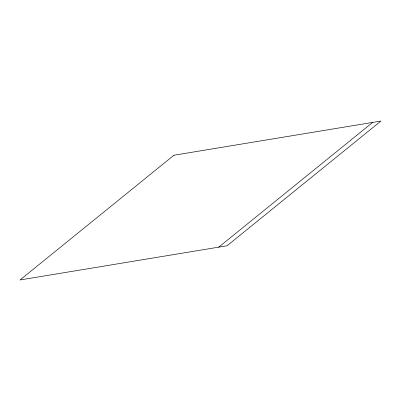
<?xml version="1.0" encoding="UTF-8"?>
<svg xmlns="http://www.w3.org/2000/svg" width="401" height="401" viewBox="0 0 401 401"><rect width="100%" height="100%" fill="white"/><g stroke="black" fill="none" stroke-linecap="round" stroke-linejoin="round"><path stroke-width="0.6" d="M218.751 247.146L372.669 122.405M173.969 155.222L20.05 279.963L227.031 245.778L380.95 121.037L173.969 155.222"/></g></svg>
